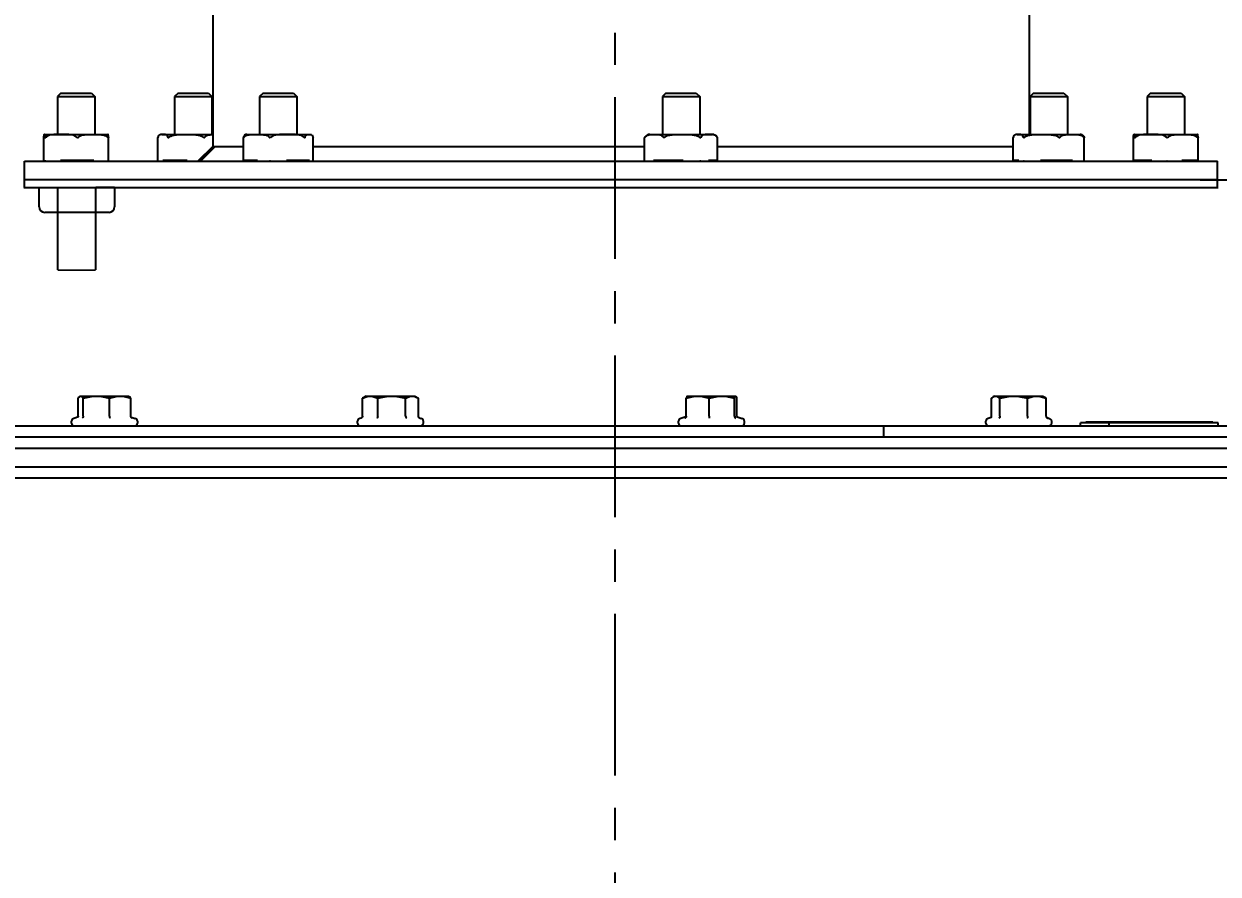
# Model space of a CAD drawing. Header units: millimetres. Extents: x 971 to 5173, y 8 to 3808.
# Drawn here: x 1335.5 to 1655.8, y 2437.1 to 2665.1 of the extents above; entities that cross this region are included whole.
import ezdxf

# ---------------------------------------------------------------- set-up
doc = ezdxf.new("R2010")
doc.units = ezdxf.units.MM
doc.header["$LTSCALE"] = 115.5
doc.header["$PDMODE"] = 3
doc.header["$PDSIZE"] = 8
doc.linetypes.add('CENTER', pattern=[0.6, 0.375, -0.075, 0.075, -0.075])
doc.layers.get('0').update_dxf_attribs({"linetype": 'CONTINUOUS'})
doc.layers.get('Defpoints').update_dxf_attribs({"linetype": 'CONTINUOUS'})
doc.styles.get("Standard").update_dxf_attribs({"font": 'calibri.ttf'})
doc.dimstyles.get("Standard").update_dxf_attribs({"dimtxt": 17.5, "dimasz": 17.5, "dimexe": 1.5, "dimexo": 1, "dimtad": 1, "dimdsep": 46, "dimtxsty": 'Standard', "dimblk": '_FILLED', "dimblk1": '_FILLED', "dimblk2": '_FILLED', "dimcen": 0.09, "dimazin": 2, "dimtol": 1, "dimtp": 0.01, "dimtm": 0.01, "dimtfac": 1, "dimtofl": 0, "dimtmove": 0, "dimatfit": 3, "dimldrblk": '_FILLED', "dimfxl": 1, "dimtolj": 1, "dimarcsym": 0})

# ---------------------------------------------------------------- blocks, each defined once
blk = doc.blocks.new('_FILLED')
at = {"color": 0, "linetype": 'ByBlock'}
blk.add_solid([(0, 0), (-1, 0.214), (-1, -0.214)], dxfattribs=at)
blk = doc.blocks.new('*D124')
at = {"color": 0, "lineweight": -2}
for p, q in [((1692.61, 2723.29), (1699.49, 2723.29)), ((1697.99, 2705.79), (1697.99, 2684.27)), ((1697.99, 2640.77), (1697.99, 2665.09)), ((1651, 2623.27), (1699.49, 2623.27))]:
    blk.add_line(p, q, dxfattribs=at)
at = {"layer": 'Defpoints', "color": 0}
for p in [(1691.61, 2723.29), (1650, 2623.27), (1697.99, 2623.27)]:
    blk.add_point(p, dxfattribs=at)
at = {"color": 0, "linetype": 'ByBlock', "lineweight": -2, "xscale": 17.5, "yscale": 17.5, "zscale": 17.5}
for p, rotation in [((1697.99, 2723.29), 90), ((1697.99, 2623.27), 270)]:
    blk.add_blockref('_FILLED', p, dxfattribs=dict(at, rotation=rotation))
at = {"color": 0, "insert": (1697.99, 2674.68), "char_height": 17.5, "attachment_point": 5}
blk.add_mtext('\\A1;\\A1;100', dxfattribs=at)
blk = doc.blocks.new('*D125')
at = {"color": 0, "lineweight": -2}
for p, q in [((1654.27, 2623.27), (1743.11, 2623.27)), ((1741.61, 2605.77), (1741.61, 2595.89)), ((1741.61, 2568.77), (1741.61, 2577.02)), ((1728.71, 2551.27), (1743.11, 2551.27))]:
    blk.add_line(p, q, dxfattribs=at)
at = {"layer": 'Defpoints', "color": 0}
for p in [(1653.27, 2623.27), (1727.71, 2551.27), (1741.61, 2551.27)]:
    blk.add_point(p, dxfattribs=at)
at = {"color": 0, "linetype": 'ByBlock', "lineweight": -2, "xscale": 17.5, "yscale": 17.5, "zscale": 17.5}
for p, rotation in [((1741.61, 2623.27), 90), ((1741.61, 2551.27), 270)]:
    blk.add_blockref('_FILLED', p, dxfattribs=dict(at, rotation=rotation))
at = {"color": 0, "insert": (1741.61, 2586.46), "char_height": 17.5, "attachment_point": 5}
blk.add_mtext('\\A1;\\A1;71', dxfattribs=at)

msp = doc.modelspace()

# ---------------------------------------------------------------- linework, layer by layer
at = {"color": 0, "linetype": 'CENTER'}
msp.add_line((1494.11921, 2117.02165), (1494.11921, 2860.61024), dxfattribs=at)
at = {"color": 0, "linetype": 'Continuous'}
for p, q in [((1605.17912, 2714.26878), (1605.17912, 2635.46878)), ((1386.17912, 2704.15969), (1386.17912, 2632.26878)), ((1345.4841, 2646.56878), (1344.5641, 2645.64878)), ((1344.5641, 2645.64878), (1354.5641, 2645.64878)), ((1344.5641, 2645.64878), (1344.5641, 2635.46878)), ((1345.4841, 2646.56878), (1353.6441, 2646.56878)), ((1353.6441, 2646.56878), (1354.5641, 2645.64878)), ((1354.5641, 2645.64878), (1354.5641, 2635.46878)), ((1376.89157, 2646.56878), (1375.97157, 2645.64878)), ((1375.97157, 2645.64878), (1385.97157, 2645.64878)), ((1375.97157, 2645.64878), (1375.97157, 2635.46878)), ((1376.89157, 2646.56878), (1385.05157, 2646.56878)), ((1385.05157, 2646.56878), (1385.97157, 2645.64878)), ((1385.97157, 2645.64878), (1385.97157, 2635.46878)), ((1399.66882, 2646.56878), (1398.74882, 2645.64878)), ((1398.74882, 2645.64878), (1408.74882, 2645.64878)), ((1398.74882, 2645.64878), (1398.74882, 2635.46878)), ((1399.66882, 2646.56878), (1407.82882, 2646.56878)), ((1407.82882, 2646.56878), (1408.74882, 2645.64878)), ((1408.74882, 2645.64878), (1408.74882, 2635.46878)), ((1507.70507, 2646.56878), (1506.78507, 2645.64878)), ((1506.78507, 2645.64878), (1516.78507, 2645.64878)), ((1506.78507, 2645.64878), (1506.78507, 2635.46878)), ((1507.70507, 2646.56878), (1515.86507, 2646.56878)), ((1515.86507, 2646.56878), (1516.78507, 2645.64878)), ((1516.78507, 2645.64878), (1516.78507, 2635.46878)), ((1606.30666, 2646.56878), (1605.38666, 2645.64878)), ((1605.38666, 2645.64878), (1615.38666, 2645.64878)), ((1605.38666, 2645.64878), (1605.38666, 2635.46878)), ((1606.30666, 2646.56878), (1614.46666, 2646.56878)), ((1614.46666, 2646.56878), (1615.38666, 2645.64878)), ((1615.38666, 2645.64878), (1615.38666, 2635.46878)), ((1637.71413, 2646.56878), (1636.79413, 2645.64878)), ((1636.79413, 2645.64878), (1646.79413, 2645.64878)), ((1636.79413, 2645.64878), (1636.79413, 2635.46878)), ((1637.71413, 2646.56878), (1645.87413, 2646.56878)), ((1645.87413, 2646.56878), (1646.79413, 2645.64878)), ((1646.79413, 2645.64878), (1646.79413, 2635.46878)), ((1340.9081, 2634.66874), (1340.90792, 2634.65922)), ((1340.90792, 2628.46878), (1340.90792, 2634.65935)), ((1341.14914, 2635.46878), (1341.05918, 2635.46604)), ((1341.14914, 2635.46878), (1357.97905, 2635.46878)), ((1357.97905, 2635.46878), (1358.06901, 2635.46604)), ((1358.2201, 2634.66874), (1358.22028, 2634.65922)), ((1358.22028, 2628.2782), (1358.22028, 2634.65935)), ((1371.44765, 2628.33357), (1371.44765, 2634.60399)), ((1372.55661, 2635.46878), (1386.17912, 2635.46878)), ((1372.59146, 2635.46327), (1372.557, 2635.4621)), ((1372.5878, 2635.46316), (1372.557, 2635.46152)), ((1372.59146, 2635.46322), (1372.5878, 2635.46316)), ((1394.39149, 2628.46878), (1394.39149, 2634.58727)), ((1395.33387, 2635.46878), (1395.0234, 2635.43585)), ((1395.33387, 2635.46878), (1411.79832, 2635.46878)), ((1412.15456, 2635.46518), (1412.16362, 2635.46499)), ((1412.15456, 2635.46518), (1412.16362, 2635.46482)), ((1412.16378, 2635.46878), (1412.47425, 2635.43585)), ((1413.10616, 2628.32248), (1413.10616, 2634.61507)), ((1502.02199, 2628.3499), (1502.02199, 2634.58765)), ((1503.37011, 2635.46878), (1520.20002, 2635.46878)), ((1521.54814, 2628.46878), (1521.54814, 2634.58765)), ((1600.86274, 2628.46878), (1600.86274, 2634.60399)), ((1601.97171, 2635.46878), (1618.80162, 2635.46878)), ((1602.00655, 2635.46327), (1601.97209, 2635.4621)), ((1602.0029, 2635.46316), (1601.97209, 2635.46152)), ((1602.00655, 2635.46322), (1602.0029, 2635.46316)), ((1619.91059, 2628.33357), (1619.91059, 2634.60399)), ((1633.13813, 2634.66874), (1633.13796, 2634.65922)), ((1633.13796, 2628.2782), (1633.13796, 2634.65935)), ((1633.37918, 2635.46878), (1633.28922, 2635.46604)), ((1633.37918, 2635.46878), (1650.20909, 2635.46878)), ((1650.20909, 2635.46878), (1650.29905, 2635.46604)), ((1650.45014, 2634.66874), (1650.45031, 2634.65922)), ((1650.45031, 2628.46878), (1650.45031, 2634.65935)), ((1386.17912, 2632.26878), (1382.17912, 2628.26878)), ((1386.82748, 2632.26878), (1382.85116, 2628.26878)), ((1382.86242, 2628.26878), (1386.83834, 2632.26878)), ((1386.17912, 2632.26878), (1386.82748, 2632.26878)), ((1386.83834, 2632.26878), (1394.39149, 2632.26878)), ((1413.10616, 2632.26878), (1502.02199, 2632.26878)), ((1521.54814, 2632.26878), (1600.86274, 2632.26878)), ((1335.67912, 2628.26878), (1655.67912, 2628.26878)), ((1335.67912, 2621.26878), (1335.67912, 2628.26878)), ((1341.07844, 2628.46878), (1340.9081, 2628.46878)), ((1341.07844, 2628.46878), (1341.07844, 2628.26878)), ((1354.29737, 2628.46878), (1345.3218, 2628.46878)), ((1345.3218, 2628.26878), (1345.3218, 2628.46878)), ((1354.29737, 2628.46878), (1354.29737, 2628.26878)), ((1379.32234, 2628.46878), (1372.75981, 2628.46878)), ((1372.75981, 2628.26878), (1372.75981, 2628.46878)), ((1374.57086, 2628.46878), (1374.57086, 2628.26878)), ((1374.72157, 2628.46878), (1374.72157, 2628.26878)), ((1379.32234, 2628.46878), (1379.32234, 2628.26878)), ((1398.14901, 2628.46878), (1394.39149, 2628.46878)), ((1395.53111, 2628.26878), (1395.53111, 2628.46878)), ((1397.49882, 2628.46878), (1397.49882, 2628.26878)), ((1398.14901, 2628.46878), (1398.14901, 2628.26878)), ((1412.09191, 2628.46878), (1405.96107, 2628.46878)), ((1405.96107, 2628.26878), (1405.96107, 2628.46878)), ((1409.99882, 2628.46878), (1409.99882, 2628.26878)), ((1412.09191, 2628.46878), (1412.09191, 2628.26878)), ((1512.35138, 2628.46878), (1504.42569, 2628.46878)), ((1504.42569, 2628.26878), (1504.42569, 2628.46878)), ((1505.53507, 2628.46878), (1505.53507, 2628.26878)), ((1512.35138, 2628.46878), (1512.35138, 2628.26878)), ((1521.54814, 2628.46878), (1519.15595, 2628.46878)), ((1519.15595, 2628.26878), (1519.15595, 2628.46878)), ((1602.33672, 2628.46878), (1600.86274, 2628.46878)), ((1602.33672, 2628.46878), (1602.33672, 2628.26878)), ((1616.78737, 2628.46878), (1608.19664, 2628.46878)), ((1608.19664, 2628.26878), (1608.19664, 2628.46878)), ((1616.63666, 2628.46878), (1616.63666, 2628.26878)), ((1616.78737, 2628.46878), (1616.78737, 2628.26878)), ((1638.04175, 2628.46878), (1633.28961, 2628.46878)), ((1633.28961, 2628.26878), (1633.28961, 2628.46878)), ((1635.54413, 2628.46878), (1635.54413, 2628.26878)), ((1638.04175, 2628.46878), (1638.04175, 2628.26878)), ((1650.45031, 2628.46878), (1646.05636, 2628.46878)), ((1646.05636, 2628.26878), (1646.05636, 2628.46878)), ((1648.04413, 2628.46878), (1648.04413, 2628.26878)), ((1650.27979, 2628.46878), (1650.27979, 2628.26878)), ((1655.67912, 2621.26878), (1655.67912, 2628.26878)), ((1655.67912, 2623.26878), (1335.67912, 2623.26878)), ((1335.53591, 2621.26878), (1655.82233, 2621.26878)), ((1339.61442, 2616.07182), (1339.61442, 2621.2376)), ((1339.61442, 2621.2376), (1344.61442, 2621.2376)), ((1359.87054, 2621.2376), (1354.81267, 2621.2376)), ((1359.87054, 2621.2376), (1359.87054, 2616.07182)), ((1358.37054, 2614.57182), (1341.11442, 2614.57182)), ((1350.08651, 2559.87584), (1350.08651, 2564.68822)), ((1350.65793, 2565.26878), (1350.549, 2565.20588)), ((1350.65793, 2565.26878), (1363.65793, 2565.26878)), ((1351.44364, 2559.87584), (1351.44364, 2564.68822)), ((1358.51506, 2559.87584), (1358.51506, 2564.68822)), ((1363.65793, 2565.26878), (1363.76687, 2565.20588)), ((1364.22936, 2559.87584), (1364.22936, 2564.68822)), ((1426.54523, 2564.80681), (1426.34993, 2564.68822)), ((1426.34993, 2559.87584), (1426.34993, 2564.68822)), ((1427.34575, 2565.26878), (1426.54526, 2564.80661)), ((1427.34575, 2565.26878), (1440.34575, 2565.26878)), ((1430.42866, 2559.87584), (1430.42866, 2564.68822)), ((1437.92448, 2559.87584), (1437.92448, 2564.68822)), ((1440.34575, 2565.26878), (1441.14625, 2564.80661)), ((1441.14627, 2564.80681), (1441.34158, 2564.68822)), ((1441.34158, 2559.87584), (1441.34158, 2564.68822)), ((1513.16808, 2559.87584), (1513.16808, 2564.68822)), ((1513.44714, 2565.26878), (1513.4263, 2565.25674)), ((1513.44714, 2565.26878), (1526.42636, 2565.26878)), ((1519.34747, 2559.87584), (1519.34747, 2564.68822)), ((1526.12652, 2559.87584), (1526.12652, 2564.68822)), ((1526.42636, 2565.26878), (1526.46799, 2565.2566)), ((1526.7262, 2559.87584), (1526.7262, 2564.68822)), ((1595.01466, 2559.87584), (1595.01466, 2564.68822)), ((1595.85394, 2565.26878), (1595.52264, 2565.07749)), ((1595.85394, 2565.26878), (1608.85394, 2565.26878)), ((1597.3237, 2559.87584), (1597.3237, 2564.68822)), ((1604.66298, 2559.87584), (1604.66298, 2564.68822)), ((1608.85394, 2565.26878), (1609.18525, 2565.07749)), ((1609.69322, 2559.87584), (1609.69322, 2564.68822)), ((1350.21111, 2559.70615), (1348.91156, 2559.23315)), ((1350.2143, 2559.70631), (1350.21157, 2559.70531)), ((1364.28985, 2559.63878), (1365.40431, 2559.23315)), ((1425.98503, 2559.37351), (1425.59938, 2559.23315)), ((1425.96347, 2559.36226), (1425.94412, 2559.35489)), ((1441.53658, 2559.43535), (1442.09213, 2559.23315)), ((1513.09553, 2559.7408), (1511.70077, 2559.23315)), ((1513.09563, 2559.7405), (1513.09684, 2559.74096)), ((1513.09684, 2559.74096), (1513.15573, 2559.7732)), ((1526.79866, 2559.7405), (1526.79744, 2559.74096)), ((1526.79876, 2559.7408), (1528.19351, 2559.23315)), ((1595.16768, 2559.619), (1594.10757, 2559.23315)), ((1595.16884, 2559.61826), (1595.16807, 2559.61799)), ((1609.86431, 2559.50103), (1610.60032, 2559.23315)), ((1609.98681, 2559.40403), (1610.09056, 2559.35489)), ((1261.67911, 2557.26878), (1729.67912, 2557.26878)), ((1566.20036, 2554.26878), (1566.20036, 2557.26878)), ((1655.79672, 2558.06878), (1618.90595, 2558.06878)), ((1618.90595, 2557.26878), (1618.90595, 2558.06878)), ((1654.38845, 2558.26878), (1620.31422, 2558.26878)), ((1620.31422, 2558.26878), (1620.31422, 2558.06878)), ((1626.5783, 2557.26878), (1626.5783, 2558.06878)), ((1626.70784, 2558.26878), (1626.70784, 2558.06878)), ((1654.38845, 2558.26878), (1654.38845, 2558.06878)), ((1655.79672, 2557.26878), (1655.79672, 2558.06878)), ((1729.67912, 2554.26878), (1261.67911, 2554.26878)), ((1729.67912, 2551.26878), (1261.67912, 2551.26878)), ((1261.67141, 2546.26878), (1729.68683, 2546.26878)), ((1729.68683, 2543.26878), (1261.68122, 2543.26878))]:
    msp.add_line(p, q, dxfattribs=at)
at = {"color": 0, "linetype": 'Continuous', "const_width": 0.5}
for points in [[(1344.61442, 2621.2376), (1344.61442, 2599.06555)], [(1354.81267, 2621.2376), (1354.81267, 2599.06555)], [(1344.61442, 2599.06555), (1354.81267, 2599.06555)]]:
    msp.add_lwpolyline(points, dxfattribs=at)
at = {"color": 0, "linetype": 'Continuous'}
msp.add_lwpolyline([(1526.70609, 2559.78628), (1526.69595, 2559.80075), (1526.71019, 2559.78873), (1526.79744, 2559.74096)], dxfattribs=at)
for centre, radius, start, end in [((1372.55661, 2633.98878), 1.48, 90, 108.5548748), ((1411.91223, 2633.28927), 2.17525, 92.9924629, 94.0329143), ((1503.25456, 2634.07088), 1.33829, 145.3567798, 153.4659411), ((1503.37011, 2633.98878), 1.48, 90, 145.2854242), ((1520.20002, 2633.98878), 1.48, 34.7145758, 90), ((1520.31637, 2634.01336), 1.37996, 60.4246964, 61.751661), ((1520.31557, 2634.07088), 1.33829, 26.5340589, 34.6432202), ((1601.97171, 2633.98878), 1.48, 90, 108.5548747), ((1618.80162, 2633.98878), 1.48, 71.4451253, 90), ((1341.11442, 2616.07182), 1.5, 180, 270), ((1358.37054, 2616.07182), 1.5, 270, 0), ((1349.25793, 2558.2815), 1.01272, 110, 270), ((1364.8369, 2559.93857), 0.62544, 225.5513349, 248.9434753), ((1365.05793, 2558.2815), 1.01272, 270, 70), ((1425.94575, 2558.2815), 1.01272, 110, 270), ((1425.70795, 2560.00298), 0.68978, 291.7415136, 293.7571572), ((1441.9626, 2559.96979), 0.65044, 231.5253656, 231.9697892), ((1441.74575, 2558.2815), 1.01272, 270, 70), ((1512.04714, 2558.2815), 1.01272, 110, 270), ((1527.23416, 2559.87635), 0.50796, 180.0323606, 189.8661324), ((1527.25013, 2559.87866), 0.52409, 189.8161074, 191.6489323), ((1527.84714, 2558.2815), 1.01272, 270, 70), ((1594.45394, 2558.2815), 1.01272, 110, 270), ((1610.25394, 2558.2815), 1.01272, 270, 70)]:
    msp.add_arc(centre, radius, start, end, dxfattribs=at)
for points, knots in [([(1340.9081, 2634.66874), (1340.91232, 2634.78564), (1340.92127, 2634.97271), (1340.938, 2635.15935), (1340.94737, 2635.229)], [0, 0, 0, 0, 0.624699226, 1, 1, 1, 1]), ([(1340.94737, 2635.229), (1340.95389, 2635.27746), (1340.96325, 2635.33992), (1340.98646, 2635.40865), (1341.00282, 2635.44031), (1341.0275, 2635.46231), (1341.04965, 2635.46547), (1341.05918, 2635.46605)], [0, 0, 0, 0, 0.52025735, 0.667914476, 0.76938299, 0.898335878, 1, 1, 1, 1]), ([(1341.05918, 2635.46605), (1341.06476, 2635.46638), (1341.08797, 2635.46686), (1341.11343, 2635.46002), (1341.1262, 2635.44751)], [0, 0, 0, 0, 0.238092244, 1, 1, 1, 1]), ([(1341.1262, 2635.44751), (1341.1425, 2635.43155), (1341.17235, 2635.35719), (1341.18347, 2635.28232), (1341.19064, 2635.22899)], [0, 0, 0, 0, 0.297820858, 1, 1, 1, 1]), ([(1341.19064, 2635.22899), (1341.20001, 2635.15935), (1341.21675, 2634.97271), (1341.2257, 2634.78565), (1341.22992, 2634.66874)], [0, 0, 0, 0, 0.375249303, 1, 1, 1, 1]), ([(1341.38867, 2634.66874), (1341.37031, 2634.64917), (1341.34332, 2634.6215), (1341.30449, 2634.59457), (1341.27719, 2634.58431), (1341.25233, 2634.5928), (1341.23897, 2634.6141), (1341.23206, 2634.63989), (1341.23028, 2634.65881), (1341.22992, 2634.66874)], [0, 0, 0, 0, 0.329725985, 0.470357474, 0.582533438, 0.672363871, 0.767729237, 0.877965494, 1, 1, 1, 1]), ([(1342.40842, 2635.22897), (1342.31569, 2635.20242), (1341.94649, 2635.08142), (1341.58947, 2634.88278), (1341.38867, 2634.66874)], [0, 0, 0, 0, 0.24734941, 1, 1, 1, 1]), ([(1348.7251, 2635.22897), (1348.47007, 2635.302), (1347.94583, 2635.39532), (1347.15322, 2635.44981), (1346.35989, 2635.46507), (1345.56676, 2635.46709), (1344.77362, 2635.46508), (1343.98029, 2635.44981), (1343.18768, 2635.39532), (1342.66345, 2635.302), (1342.40842, 2635.22897)], [0, 0, 0, 0, 0.125299542, 0.250242484, 0.375124175, 0.499999985, 0.624875795, 0.749757483, 0.874700442, 1, 1, 1, 1]), ([(1349.74485, 2634.66874), (1349.67631, 2634.7418), (1349.37685, 2634.99719), (1349.00457, 2635.14895), (1348.7251, 2635.22897)], [0, 0, 0, 0, 0.256280173, 1, 1, 1, 1]), ([(1350.04467, 2634.66874), (1350.02571, 2634.64771), (1349.9832, 2634.60793), (1349.89578, 2634.57671), (1349.80811, 2634.60825), (1349.76454, 2634.64775), (1349.74485, 2634.66874)], [0, 0, 0, 0, 0.243828441, 0.496967461, 0.752171265, 1, 1, 1, 1]), ([(1350.04467, 2634.66874), (1350.11031, 2634.74151), (1350.39602, 2634.99526), (1350.75543, 2635.14866), (1351.02521, 2635.229)], [0, 0, 0, 0, 0.258245313, 1, 1, 1, 1]), ([(1351.02521, 2635.229), (1351.27002, 2635.30191), (1351.77403, 2635.39524), (1352.53639, 2635.44998), (1353.29922, 2635.46503), (1354.06179, 2635.46698), (1354.82436, 2635.46503), (1355.5872, 2635.44998), (1356.34957, 2635.39527), (1356.85357, 2635.3019), (1357.09838, 2635.22899)], [0, 0, 0, 0, 0.125429089, 0.250347728, 0.375177916, 0.499999638, 0.624821337, 0.749651635, 0.874570451, 1, 1, 1, 1]), ([(1357.09838, 2635.22899), (1357.18763, 2635.20241), (1357.54474, 2635.08073), (1357.88781, 2634.88072), (1358.07902, 2634.66874)], [0, 0, 0, 0, 0.245966965, 1, 1, 1, 1]), ([(1358.18082, 2635.229), (1358.17431, 2635.27746), (1358.16495, 2635.33992), (1358.14174, 2635.40865), (1358.12538, 2635.44031), (1358.10069, 2635.46231), (1358.07855, 2635.46547), (1358.06901, 2635.46605)], [0, 0, 0, 0, 0.52025735, 0.667914476, 0.76938299, 0.898335878, 1, 1, 1, 1]), ([(1358.18503, 2634.58727), (1358.17672, 2634.58727), (1358.15803, 2634.59476), (1358.12201, 2634.62204), (1358.09653, 2634.64933), (1358.07902, 2634.66874)], [0, 0, 0, 0, 0.183361143, 0.423340192, 1, 1, 1, 1]), ([(1358.2201, 2634.66874), (1358.21588, 2634.78564), (1358.20693, 2634.97271), (1358.19019, 2635.15935), (1358.18082, 2635.229)], [0, 0, 0, 0, 0.624699226, 1, 1, 1, 1]), ([(1358.22028, 2634.65935), (1358.22028, 2634.65046), (1358.21936, 2634.63365), (1358.21438, 2634.61083), (1358.20395, 2634.59227), (1358.19102, 2634.58727), (1358.18503, 2634.58727)], [0, 0, 0, 0, 0.303328508, 0.571896518, 0.795679314, 1, 1, 1, 1]), ([(1371.46067, 2634.66874), (1371.45878, 2634.66264), (1371.45278, 2634.64147), (1371.44761, 2634.61962), (1371.44762, 2634.60394)], [0, 0, 0, 0, 0.28941355, 1, 1, 1, 1]), ([(1371.7975, 2635.22897), (1371.76511, 2635.20089), (1371.61022, 2635.04436), (1371.51294, 2634.8374), (1371.46067, 2634.66874)], [0, 0, 0, 0, 0.195348628, 1, 1, 1, 1]), ([(1372.08566, 2635.39183), (1372.06109, 2635.3836), (1371.95756, 2635.34434), (1371.86157, 2635.28451), (1371.7975, 2635.22897)], [0, 0, 0, 0, 0.23407013, 1, 1, 1, 1]), ([(1372.557, 2635.4621), (1372.51765, 2635.46062), (1372.35902, 2635.45242), (1372.19916, 2635.42986), (1372.08566, 2635.39183)], [0, 0, 0, 0, 0.247546601, 1, 1, 1, 1]), ([(1373.88393, 2635.22897), (1373.83549, 2635.27097), (1373.73356, 2635.34043), (1373.51687, 2635.42563), (1373.24122, 2635.46212), (1372.91589, 2635.46717), (1372.69951, 2635.46654), (1372.59146, 2635.46327)], [0, 0, 0, 0, 0.143230165, 0.272456132, 0.516933764, 0.758517483, 1, 1, 1, 1]), ([(1374.22076, 2634.66874), (1374.19995, 2634.73589), (1374.12355, 2634.94137), (1373.99669, 2635.13122), (1373.88393, 2635.22897)], [0, 0, 0, 0, 0.32024015, 1, 1, 1, 1]), ([(1374.43998, 2634.66874), (1374.41915, 2634.64862), (1374.38729, 2634.6202), (1374.33987, 2634.59357), (1374.30453, 2634.58457), (1374.27181, 2634.59218), (1374.23977, 2634.6196), (1374.22691, 2634.64888), (1374.22076, 2634.66874)], [0, 0, 0, 0, 0.30387198, 0.443950387, 0.568438328, 0.677111748, 0.781867917, 1, 1, 1, 1]), ([(1374.43998, 2634.66874), (1374.59206, 2634.8156), (1374.9596, 2635.04219), (1375.3615, 2635.17603), (1375.5657, 2635.229)], [0, 0, 0, 0, 0.50053549, 1, 1, 1, 1]), ([(1375.5657, 2635.229), (1375.8482, 2635.30228), (1376.42689, 2635.39531), (1377.30091, 2635.44999), (1378.17643, 2635.46503), (1379.05188, 2635.46698), (1379.92734, 2635.46503), (1380.80285, 2635.45), (1381.67688, 2635.39534), (1382.25557, 2635.30227), (1382.53807, 2635.22899)], [0, 0, 0, 0, 0.125008045, 0.250003629, 0.375001154, 0.49999971, 0.624998242, 0.749995883, 0.874991666, 1, 1, 1, 1]), ([(1382.53807, 2635.22899), (1382.74229, 2635.17602), (1383.14424, 2635.04224), (1383.51181, 2634.81561), (1383.6639, 2634.66874)], [0, 0, 0, 0, 0.499462203, 1, 1, 1, 1]), ([(1383.95088, 2634.66874), (1383.93568, 2634.64779), (1383.8998, 2634.6075), (1383.84633, 2634.58727), (1383.81911, 2634.58727)], [0, 0, 0, 0, 0.48729228, 1, 1, 1, 1]), ([(1383.95088, 2634.66874), (1384.05071, 2634.80631), (1384.29729, 2635.03212), (1384.59342, 2635.17484), (1384.73975, 2635.229)], [0, 0, 0, 0, 0.521404811, 1, 1, 1, 1]), ([(1384.73975, 2635.229), (1384.96947, 2635.31404), (1385.45104, 2635.4147), (1385.93718, 2635.44491), (1386.17909, 2635.45363)], [0, 0, 0, 0, 0.502970793, 1, 1, 1, 1]), ([(1394.40452, 2634.58727), (1394.40243, 2634.58727), (1394.39128, 2634.59171), (1394.39147, 2634.60615), (1394.39148, 2634.61505)], [0, 0, 0, 0, 0.189980755, 1, 1, 1, 1]), ([(1394.39148, 2634.61505), (1394.39149, 2634.61905), (1394.39248, 2634.63716), (1394.39595, 2634.65503), (1394.39924, 2634.66874)], [0, 0, 0, 0, 0.221273039, 1, 1, 1, 1]), ([(1394.66024, 2635.22899), (1394.60442, 2635.16653), (1394.49249, 2634.98831), (1394.42813, 2634.78908), (1394.39924, 2634.66874)], [0, 0, 0, 0, 0.403668285, 1, 1, 1, 1]), ([(1394.48669, 2634.66874), (1394.47198, 2634.6498), (1394.45131, 2634.62322), (1394.42416, 2634.59626), (1394.41042, 2634.58727), (1394.40452, 2634.58727)], [0, 0, 0, 0, 0.61385228, 0.848936932, 1, 1, 1, 1]), ([(1394.48669, 2634.66874), (1394.59491, 2634.80805), (1394.86169, 2635.03445), (1395.1753, 2635.17512), (1395.33111, 2635.229)], [0, 0, 0, 0, 0.516901462, 1, 1, 1, 1]), ([(1395.0234, 2635.43585), (1394.96024, 2635.4223), (1394.82427, 2635.37713), (1394.71129, 2635.28611), (1394.66024, 2635.22899)], [0, 0, 0, 0, 0.457464505, 1, 1, 1, 1]), ([(1395.33111, 2635.229), (1395.54042, 2635.30138), (1395.97433, 2635.39514), (1396.6322, 2635.44996), (1397.28941, 2635.46503), (1397.94613, 2635.46698), (1398.60286, 2635.46503), (1399.26007, 2635.44996), (1399.91794, 2635.39516), (1400.35185, 2635.30138), (1400.56116, 2635.22899)], [0, 0, 0, 0, 0.126031212, 0.250840279, 0.375430971, 0.499999536, 0.624568078, 0.749158872, 0.873968084, 1, 1, 1, 1]), ([(1400.56116, 2635.22899), (1400.71698, 2635.17511), (1401.03064, 2635.03449), (1401.29744, 2634.80806), (1401.40566, 2634.66874)], [0, 0, 0, 0, 0.483092672, 1, 1, 1, 1]), ([(1401.69791, 2634.66874), (1401.65624, 2634.62776), (1401.57402, 2634.56662), (1401.4598, 2634.60738), (1401.42196, 2634.64776), (1401.40566, 2634.66874)], [0, 0, 0, 0, 0.517387574, 0.764816536, 1, 1, 1, 1]), ([(1402.80323, 2635.22897), (1402.60255, 2635.17596), (1402.20703, 2635.04189), (1401.84675, 2634.81511), (1401.69791, 2634.66874)], [0, 0, 0, 0, 0.498574013, 1, 1, 1, 1]), ([(1409.64993, 2635.22897), (1409.37269, 2635.30221), (1408.80444, 2635.39536), (1407.94601, 2635.44982), (1407.08625, 2635.46507), (1406.22658, 2635.46709), (1405.36691, 2635.46507), (1404.50715, 2635.44982), (1403.64873, 2635.39535), (1403.08047, 2635.30221), (1402.80323, 2635.22897)], [0, 0, 0, 0, 0.125059188, 0.250046213, 0.375023302, 0.499999987, 0.624976672, 0.749953758, 0.874940796, 1, 1, 1, 1]), ([(1410.75525, 2634.66874), (1410.60641, 2634.81511), (1410.24613, 2635.04189), (1409.85061, 2635.17596), (1409.64993, 2635.22897)], [0, 0, 0, 0, 0.501426047, 1, 1, 1, 1]), ([(1410.96004, 2634.66874), (1410.95534, 2634.64914), (1410.94507, 2634.62021), (1410.91606, 2634.59221), (1410.88525, 2634.58453), (1410.85182, 2634.5938), (1410.80633, 2634.62053), (1410.77555, 2634.64877), (1410.75525, 2634.66874)], [0, 0, 0, 0, 0.219669817, 0.321820833, 0.426877365, 0.548833492, 0.689633118, 1, 1, 1, 1]), ([(1410.96004, 2634.66874), (1410.98893, 2634.78907), (1411.0533, 2634.98828), (1411.16519, 2635.16653), (1411.22102, 2635.229)], [0, 0, 0, 0, 0.596296695, 1, 1, 1, 1]), ([(1411.22102, 2635.229), (1411.26001, 2635.27263), (1411.34275, 2635.34522), (1411.52492, 2635.43266), (1411.66773, 2635.45265), (1411.75924, 2635.45913)], [0, 0, 0, 0, 0.292289046, 0.541671198, 1, 1, 1, 1]), ([(1412.16362, 2635.46499), (1412.24145, 2635.46327), (1412.3458, 2635.45871), (1412.44857, 2635.44136), (1412.47425, 2635.43585)], [0, 0, 0, 0, 0.747759085, 1, 1, 1, 1]), ([(1412.47425, 2635.43585), (1412.53741, 2635.4223), (1412.67338, 2635.37713), (1412.78635, 2635.28611), (1412.8374, 2635.22899)], [0, 0, 0, 0, 0.457464505, 1, 1, 1, 1]), ([(1412.8374, 2635.22899), (1412.89323, 2635.16653), (1413.00516, 2634.98831), (1413.06951, 2634.78908), (1413.0984, 2634.66874)], [0, 0, 0, 0, 0.403668285, 1, 1, 1, 1]), ([(1413.10617, 2634.61505), (1413.10616, 2634.61905), (1413.10517, 2634.63716), (1413.1017, 2634.65503), (1413.0984, 2634.66874)], [0, 0, 0, 0, 0.221273039, 1, 1, 1, 1]), ([(1502.02199, 2634.58765), (1502.022, 2634.59092), (1502.02668, 2634.60033), (1502.03307, 2634.61806), (1502.04424, 2634.64195), (1502.05259, 2634.65945), (1502.05724, 2634.66874)], [0, 0, 0, 0, 0.11092602, 0.341548194, 0.647978265, 1, 1, 1, 1]), ([(1502.06744, 2634.66874), (1502.06161, 2634.65839), (1502.05164, 2634.64032), (1502.0357, 2634.61043), (1502.03122, 2634.6021), (1502.02199, 2634.58562), (1502.02199, 2634.58765)], [0, 0, 0, 0, 0.382945582, 0.709627145, 0.934733128, 1, 1, 1, 1]), ([(1502.06744, 2634.66874), (1502.14148, 2634.80037), (1502.32335, 2635.02198), (1502.56272, 2635.17351), (1502.6789, 2635.229)], [0, 0, 0, 0, 0.539787473, 1, 1, 1, 1]), ([(1502.6789, 2635.229), (1502.73747, 2635.25697), (1502.97177, 2635.35204), (1503.22223, 2635.40057), (1503.40828, 2635.42301)], [0, 0, 0, 0, 0.257255296, 1, 1, 1, 1]), ([(1503.40828, 2635.42301), (1503.66224, 2635.45364), (1504.17459, 2635.46761), (1504.94178, 2635.46718), (1505.71268, 2635.45002), (1506.2304, 2635.34158), (1506.46615, 2635.22899)], [0, 0, 0, 0, 0.24873913, 0.497249276, 0.745955214, 1, 1, 1, 1]), ([(1506.46615, 2635.22899), (1506.58234, 2635.1735), (1506.82176, 2635.02202), (1507.00364, 2634.80038), (1507.07768, 2634.66874)], [0, 0, 0, 0, 0.460200408, 1, 1, 1, 1]), ([(1507.19116, 2634.58727), (1507.16659, 2634.58727), (1507.11781, 2634.60779), (1507.0893, 2634.64808), (1507.07768, 2634.66874)], [0, 0, 0, 0, 0.509089198, 1, 1, 1, 1]), ([(1507.34244, 2634.66874), (1507.33148, 2634.65842), (1507.28871, 2634.6208), (1507.23388, 2634.58727), (1507.19116, 2634.58727)], [0, 0, 0, 0, 0.260553801, 1, 1, 1, 1]), ([(1507.34244, 2634.66874), (1507.49917, 2634.81626), (1507.877, 2635.04272), (1508.2881, 2635.17609), (1508.49735, 2635.229)], [0, 0, 0, 0, 0.499303593, 1, 1, 1, 1]), ([(1508.49735, 2635.229), (1508.78741, 2635.30234), (1509.38111, 2635.39533), (1510.2776, 2635.45), (1511.17577, 2635.46503), (1512.07392, 2635.46698), (1512.97207, 2635.46503), (1513.87024, 2635.45), (1514.76673, 2635.39535), (1515.36043, 2635.30233), (1515.65049, 2635.22899)], [0, 0, 0, 0, 0.124941676, 0.249949412, 0.374973306, 0.499999721, 0.625026114, 0.750050123, 0.875058062, 1, 1, 1, 1]), ([(1515.65049, 2635.22899), (1515.85976, 2635.17608), (1516.2709, 2635.04276), (1516.64877, 2634.81627), (1516.80551, 2634.66874)], [0, 0, 0, 0, 0.500694339, 1, 1, 1, 1]), ([(1517.06007, 2634.66874), (1517.04983, 2634.64824), (1517.0301, 2634.61849), (1516.99046, 2634.5921), (1516.93843, 2634.58191), (1516.87058, 2634.61141), (1516.82723, 2634.6483), (1516.80551, 2634.66874)], [0, 0, 0, 0, 0.220073116, 0.331715316, 0.44948989, 0.71359538, 1, 1, 1, 1]), ([(1517.60347, 2635.22897), (1517.4988, 2635.17273), (1517.28194, 2635.01684), (1517.12469, 2634.79799), (1517.06007, 2634.66874)], [0, 0, 0, 0, 0.451238808, 1, 1, 1, 1]), ([(1520.19766, 2635.43731), (1519.98174, 2635.45865), (1519.54725, 2635.46736), (1519.00533, 2635.46769), (1518.57103, 2635.45517), (1518.13234, 2635.41879), (1517.8007, 2635.33495), (1517.60347, 2635.22897)], [0, 0, 0, 0, 0.247987851, 0.495811726, 0.619780932, 0.744100594, 1, 1, 1, 1]), ([(1520.9695, 2635.22897), (1520.90816, 2635.26193), (1520.66259, 2635.37088), (1520.39472, 2635.41783), (1520.19766, 2635.43731)], [0, 0, 0, 0, 0.260139086, 1, 1, 1, 1]), ([(1521.41659, 2634.83165), (1521.35883, 2634.91504), (1521.23127, 2635.05914), (1521.07468, 2635.1697), (1520.99747, 2635.21352)], [0, 0, 0, 0, 0.533290366, 1, 1, 1, 1]), ([(1521.54814, 2634.58765), (1521.54814, 2634.59092), (1521.54346, 2634.60033), (1521.53707, 2634.61806), (1521.5259, 2634.64195), (1521.51754, 2634.65945), (1521.5129, 2634.66874)], [0, 0, 0, 0, 0.11092602, 0.341548194, 0.647978265, 1, 1, 1, 1]), ([(1600.87577, 2634.66874), (1600.87388, 2634.66264), (1600.86787, 2634.64147), (1600.86271, 2634.61962), (1600.86272, 2634.60394)], [0, 0, 0, 0, 0.289413549, 1, 1, 1, 1]), ([(1601.2126, 2635.22897), (1601.18021, 2635.20089), (1601.02531, 2635.04436), (1600.92803, 2634.8374), (1600.87577, 2634.66874)], [0, 0, 0, 0, 0.195348627, 1, 1, 1, 1]), ([(1601.50075, 2635.39183), (1601.47618, 2635.3836), (1601.37265, 2635.34434), (1601.27667, 2635.28451), (1601.2126, 2635.22897)], [0, 0, 0, 0, 0.23407013, 1, 1, 1, 1]), ([(1601.97209, 2635.4621), (1601.93274, 2635.46062), (1601.77411, 2635.45242), (1601.61425, 2635.42986), (1601.50075, 2635.39183)], [0, 0, 0, 0, 0.247546602, 1, 1, 1, 1]), ([(1603.29903, 2635.22897), (1603.25058, 2635.27097), (1603.14865, 2635.34043), (1602.93196, 2635.42563), (1602.65632, 2635.46212), (1602.33098, 2635.46717), (1602.11461, 2635.46654), (1602.00655, 2635.46327)], [0, 0, 0, 0, 0.143230165, 0.272456132, 0.516933764, 0.758517483, 1, 1, 1, 1]), ([(1603.63586, 2634.66874), (1603.61505, 2634.73589), (1603.53865, 2634.94137), (1603.41179, 2635.13122), (1603.29903, 2635.22897)], [0, 0, 0, 0, 0.320240151, 1, 1, 1, 1]), ([(1603.85508, 2634.66874), (1603.83425, 2634.64862), (1603.80239, 2634.6202), (1603.75496, 2634.59357), (1603.71962, 2634.58457), (1603.68691, 2634.59218), (1603.65486, 2634.6196), (1603.64201, 2634.64888), (1603.63586, 2634.66874)], [0, 0, 0, 0, 0.30387198, 0.443950387, 0.568438328, 0.677111748, 0.781867917, 1, 1, 1, 1]), ([(1603.85508, 2634.66874), (1604.00716, 2634.8156), (1604.3747, 2635.04219), (1604.77659, 2635.17603), (1604.9808, 2635.229)], [0, 0, 0, 0, 0.50053549, 1, 1, 1, 1]), ([(1604.9808, 2635.229), (1605.2633, 2635.30228), (1605.84199, 2635.39531), (1606.71601, 2635.44999), (1607.59152, 2635.46503), (1608.46698, 2635.46698), (1609.34244, 2635.46503), (1610.21795, 2635.45), (1611.09198, 2635.39534), (1611.67066, 2635.30227), (1611.95316, 2635.22899)], [0, 0, 0, 0, 0.125008045, 0.250003629, 0.375001154, 0.49999971, 0.624998242, 0.749995883, 0.874991666, 1, 1, 1, 1]), ([(1611.95316, 2635.22899), (1612.15738, 2635.17602), (1612.55933, 2635.04224), (1612.9269, 2634.81561), (1613.079, 2634.66874)], [0, 0, 0, 0, 0.499462203, 1, 1, 1, 1]), ([(1613.36597, 2634.66874), (1613.35077, 2634.64779), (1613.3149, 2634.6075), (1613.26143, 2634.58727), (1613.2342, 2634.58727)], [0, 0, 0, 0, 0.48729228, 1, 1, 1, 1]), ([(1613.36597, 2634.66874), (1613.46581, 2634.80631), (1613.71238, 2635.03212), (1614.00852, 2635.17484), (1614.15484, 2635.229)], [0, 0, 0, 0, 0.521404811, 1, 1, 1, 1]), ([(1614.15484, 2635.229), (1614.34962, 2635.3011), (1614.75489, 2635.39507), (1615.37018, 2635.44995), (1615.98431, 2635.46504), (1616.59785, 2635.46698), (1617.21139, 2635.46504), (1617.82551, 2635.44995), (1618.44081, 2635.3951), (1618.84607, 2635.30109), (1619.04085, 2635.22899)], [0, 0, 0, 0, 0.12636797, 0.251115995, 0.375572642, 0.499999479, 0.624426293, 0.748883038, 0.87363119, 1, 1, 1, 1]), ([(1619.04085, 2635.22899), (1619.18719, 2635.17483), (1619.48337, 2635.03216), (1619.72996, 2634.80632), (1619.82981, 2634.66874)], [0, 0, 0, 0, 0.478588213, 1, 1, 1, 1]), ([(1619.27257, 2635.39183), (1619.29714, 2635.3836), (1619.40067, 2635.34434), (1619.49666, 2635.28451), (1619.56073, 2635.22897)], [0, 0, 0, 0, 0.23407013, 1, 1, 1, 1]), ([(1619.56073, 2635.22897), (1619.59312, 2635.20089), (1619.74802, 2635.04436), (1619.84529, 2634.8374), (1619.89756, 2634.66874)], [0, 0, 0, 0, 0.195348627, 1, 1, 1, 1]), ([(1619.91061, 2634.60394), (1619.9106, 2634.5981), (1619.90585, 2634.5794), (1619.87781, 2634.60465), (1619.85879, 2634.62959), (1619.83963, 2634.6552), (1619.82981, 2634.66874)], [0, 0, 0, 0, 0.135585103, 0.299610494, 0.611585566, 1, 1, 1, 1]), ([(1619.89756, 2634.66874), (1619.89945, 2634.66264), (1619.90545, 2634.64147), (1619.91062, 2634.61962), (1619.91061, 2634.60394)], [0, 0, 0, 0, 0.289413549, 1, 1, 1, 1]), ([(1633.13813, 2634.66874), (1633.14235, 2634.78564), (1633.1513, 2634.97271), (1633.16804, 2635.15935), (1633.17741, 2635.229)], [0, 0, 0, 0, 0.624699226, 1, 1, 1, 1]), ([(1633.17741, 2635.229), (1633.18393, 2635.27746), (1633.19328, 2635.33992), (1633.21649, 2635.40865), (1633.23285, 2635.44031), (1633.25754, 2635.46231), (1633.27968, 2635.46547), (1633.28922, 2635.46605)], [0, 0, 0, 0, 0.520257345, 0.667914471, 0.769382985, 0.898335875, 1, 1, 1, 1]), ([(1633.28922, 2635.46605), (1633.29479, 2635.46638), (1633.318, 2635.46686), (1633.34346, 2635.46002), (1633.35623, 2635.44751)], [0, 0, 0, 0, 0.238092245, 1, 1, 1, 1]), ([(1633.35623, 2635.44751), (1633.37254, 2635.43155), (1633.40239, 2635.35719), (1633.4135, 2635.28232), (1633.42068, 2635.22899)], [0, 0, 0, 0, 0.29782086, 1, 1, 1, 1]), ([(1633.42068, 2635.22899), (1633.43004, 2635.15935), (1633.44679, 2634.97271), (1633.45573, 2634.78565), (1633.45996, 2634.66874)], [0, 0, 0, 0, 0.375249304, 1, 1, 1, 1]), ([(1633.6187, 2634.66874), (1633.60035, 2634.64917), (1633.57335, 2634.6215), (1633.53452, 2634.59457), (1633.50722, 2634.58431), (1633.48237, 2634.5928), (1633.46901, 2634.6141), (1633.4621, 2634.63989), (1633.46032, 2634.65881), (1633.45996, 2634.66874)], [0, 0, 0, 0, 0.329725985, 0.470357474, 0.582533438, 0.672363871, 0.767729237, 0.877965494, 1, 1, 1, 1]), ([(1634.63845, 2635.22897), (1634.54573, 2635.20242), (1634.17653, 2635.08142), (1633.81951, 2634.88278), (1633.6187, 2634.66874)], [0, 0, 0, 0, 0.24734941, 1, 1, 1, 1]), ([(1640.95513, 2635.22897), (1640.7001, 2635.302), (1640.17587, 2635.39532), (1639.38326, 2635.44981), (1638.58993, 2635.46507), (1637.79679, 2635.46709), (1637.00366, 2635.46508), (1636.21033, 2635.44981), (1635.41772, 2635.39532), (1634.89348, 2635.302), (1634.63845, 2635.22897)], [0, 0, 0, 0, 0.125299542, 0.250242484, 0.375124175, 0.499999985, 0.624875795, 0.749757483, 0.874700442, 1, 1, 1, 1]), ([(1641.97488, 2634.66874), (1641.90634, 2634.7418), (1641.60688, 2634.99719), (1641.2346, 2635.14895), (1640.95513, 2635.22897)], [0, 0, 0, 0, 0.256280173, 1, 1, 1, 1]), ([(1642.27471, 2634.66874), (1642.25574, 2634.64771), (1642.21323, 2634.60793), (1642.12582, 2634.57671), (1642.03814, 2634.60825), (1641.99457, 2634.64775), (1641.97488, 2634.66874)], [0, 0, 0, 0, 0.243828441, 0.496967461, 0.752171265, 1, 1, 1, 1]), ([(1642.27471, 2634.66874), (1642.34035, 2634.74151), (1642.62606, 2634.99526), (1642.98546, 2635.14866), (1643.25525, 2635.229)], [0, 0, 0, 0, 0.258245313, 1, 1, 1, 1]), ([(1643.25525, 2635.229), (1643.50005, 2635.30191), (1644.00406, 2635.39524), (1644.76643, 2635.44998), (1645.52926, 2635.46503), (1646.29183, 2635.46698), (1647.0544, 2635.46503), (1647.81723, 2635.44998), (1648.5796, 2635.39527), (1649.08361, 2635.3019), (1649.32841, 2635.22899)], [0, 0, 0, 0, 0.125429089, 0.250347728, 0.375177916, 0.499999638, 0.624821337, 0.749651635, 0.874570451, 1, 1, 1, 1]), ([(1649.32841, 2635.22899), (1649.41766, 2635.20241), (1649.77477, 2635.08073), (1650.11784, 2634.88072), (1650.30905, 2634.66874)], [0, 0, 0, 0, 0.245966965, 1, 1, 1, 1]), ([(1650.41086, 2635.229), (1650.40434, 2635.27746), (1650.39498, 2635.33992), (1650.37178, 2635.40865), (1650.35541, 2635.44031), (1650.33073, 2635.46231), (1650.30859, 2635.46547), (1650.29905, 2635.46605)], [0, 0, 0, 0, 0.520257345, 0.667914471, 0.769382985, 0.898335875, 1, 1, 1, 1]), ([(1650.41507, 2634.58727), (1650.40675, 2634.58727), (1650.38806, 2634.59476), (1650.35204, 2634.62204), (1650.32656, 2634.64933), (1650.30905, 2634.66874)], [0, 0, 0, 0, 0.183361143, 0.423340192, 1, 1, 1, 1]), ([(1650.45014, 2634.66874), (1650.44591, 2634.78564), (1650.43696, 2634.97271), (1650.42023, 2635.15935), (1650.41086, 2635.229)], [0, 0, 0, 0, 0.624699226, 1, 1, 1, 1]), ([(1650.45031, 2634.65935), (1650.45031, 2634.65046), (1650.44939, 2634.63365), (1650.44441, 2634.61083), (1650.43398, 2634.59227), (1650.42105, 2634.58727), (1650.41507, 2634.58727)], [0, 0, 0, 0, 0.303328508, 0.571896518, 0.795679314, 1, 1, 1, 1]), ([(1341.22992, 2628.26881), (1341.23028, 2628.27865), (1341.23205, 2628.29737), (1341.23915, 2628.32299), (1341.25245, 2628.34409), (1341.27716, 2628.35349), (1341.3044, 2628.34221), (1341.34284, 2628.31535), (1341.37039, 2628.28829), (1341.38867, 2628.26881)], [0, 0, 0, 0, 0.12129186, 0.230604987, 0.326498689, 0.417298859, 0.529506117, 0.670824518, 1, 1, 1, 1]), ([(1358.18503, 2628.35028), (1358.19106, 2628.35028), (1358.20387, 2628.34459), (1358.21419, 2628.32621), (1358.21937, 2628.30354), (1358.22027, 2628.28695), (1358.22028, 2628.27818)], [0, 0, 0, 0, 0.206556229, 0.433243886, 0.699255242, 1, 1, 1, 1]), ([(1401.40566, 2628.26881), (1401.42192, 2628.28974), (1401.4605, 2628.32902), (1401.54467, 2628.36145), (1401.63088, 2628.32702), (1401.67675, 2628.28962), (1401.69791, 2628.26881)], [0, 0, 0, 0, 0.232807296, 0.478578036, 0.739226138, 1, 1, 1, 1]), ([(1516.80551, 2628.26881), (1516.82719, 2628.28922), (1516.87118, 2628.32491), (1516.93851, 2628.35608), (1516.99043, 2628.3448), (1517.0296, 2628.31834), (1517.0499, 2628.28916), (1517.06007, 2628.26881)], [0, 0, 0, 0, 0.286624319, 0.551335317, 0.668801803, 0.781013569, 1, 1, 1, 1]), ([(1603.63586, 2628.26881), (1603.64196, 2628.28852), (1603.65524, 2628.31747), (1603.68704, 2628.34472), (1603.71963, 2628.35324), (1603.75488, 2628.34325), (1603.8019, 2628.31656), (1603.83432, 2628.28886), (1603.85508, 2628.26881)], [0, 0, 0, 0, 0.217078076, 0.322162748, 0.431531868, 0.555757591, 0.696361728, 1, 1, 1, 1]), ([(1619.82981, 2628.26881), (1619.83957, 2628.28227), (1619.85895, 2628.30763), (1619.87812, 2628.33208), (1619.90612, 2628.3585), (1619.91057, 2628.33893), (1619.91059, 2628.33286)], [0, 0, 0, 0, 0.384655004, 0.694343341, 0.859658485, 1, 1, 1, 1]), ([(1641.97488, 2628.26881), (1642.01408, 2628.31059), (1642.12533, 2628.38977), (1642.2369, 2628.31072), (1642.27471, 2628.26881)], [0, 0, 0, 0, 0.503742438, 1, 1, 1, 1]), ([(1350.08651, 2564.68822), (1350.15549, 2564.79835), (1350.28796, 2564.98979), (1350.45997, 2565.15404), (1350.549, 2565.20556)], [0, 0, 0, 0, 0.558184923, 1, 1, 1, 1]), ([(1350.549, 2565.20556), (1350.56645, 2565.21565), (1350.6335, 2565.25026), (1350.70971, 2565.26878), (1350.76507, 2565.26878)], [0, 0, 0, 0, 0.266889999, 1, 1, 1, 1]), ([(1350.76507, 2565.26878), (1350.82396, 2565.26878), (1350.95238, 2565.23513), (1351.12432, 2565.10813), (1351.29032, 2564.92049), (1351.39195, 2564.77075), (1351.44364, 2564.68822)], [0, 0, 0, 0, 0.190915631, 0.414463149, 0.684312583, 1, 1, 1, 1]), ([(1351.44364, 2564.68822), (1352.01711, 2564.86393), (1353.18194, 2565.15665), (1354.38142, 2565.26878), (1354.97935, 2565.26878)], [0, 0, 0, 0, 0.500774417, 1, 1, 1, 1]), ([(1354.97935, 2565.26878), (1355.57728, 2565.26878), (1356.77674, 2565.15652), (1357.94159, 2564.86393), (1358.51506, 2564.68822)], [0, 0, 0, 0, 0.499226094, 1, 1, 1, 1]), ([(1358.51506, 2564.68822), (1358.97489, 2564.86257), (1359.91005, 2565.15503), (1360.88805, 2565.26878), (1361.37221, 2565.26878)], [0, 0, 0, 0, 0.503898384, 1, 1, 1, 1]), ([(1361.37221, 2565.26878), (1361.85637, 2565.26878), (1362.8344, 2565.15523), (1363.76952, 2564.86257), (1364.22936, 2564.68822)], [0, 0, 0, 0, 0.496098746, 1, 1, 1, 1]), ([(1364.22936, 2564.68822), (1364.16037, 2564.79835), (1364.02791, 2564.98979), (1363.85589, 2565.15404), (1363.76686, 2565.20556)], [0, 0, 0, 0, 0.558184923, 1, 1, 1, 1]), ([(1426.34993, 2564.68822), (1426.67199, 2564.8593), (1427.17082, 2565.07948), (1427.86741, 2565.24085), (1428.21642, 2565.26878), (1428.38929, 2565.26878)], [0, 0, 0, 0, 0.511391174, 0.757583869, 1, 1, 1, 1]), ([(1428.38929, 2565.26878), (1428.56216, 2565.26878), (1428.91117, 2565.24093), (1429.6078, 2565.0796), (1430.10658, 2564.85931), (1430.42866, 2564.68822)], [0, 0, 0, 0, 0.24241266, 0.488600791, 1, 1, 1, 1]), ([(1430.42866, 2564.68822), (1431.03757, 2564.86423), (1432.27394, 2565.15704), (1433.54302, 2565.26878), (1434.17657, 2565.26878)], [0, 0, 0, 0, 0.500115197, 1, 1, 1, 1]), ([(1434.17657, 2565.26878), (1434.81012, 2565.26878), (1436.07918, 2565.1569), (1437.31557, 2564.86423), (1437.92448, 2564.68822)], [0, 0, 0, 0, 0.499884992, 1, 1, 1, 1]), ([(1437.92448, 2564.68822), (1438.19061, 2564.85696), (1438.60501, 2565.07701), (1439.19373, 2565.24054), (1439.48802, 2565.26878), (1439.63303, 2565.26878)], [0, 0, 0, 0, 0.517647339, 0.761775768, 1, 1, 1, 1]), ([(1439.63303, 2565.26878), (1439.89077, 2565.26878), (1440.4248, 2565.17503), (1440.90864, 2564.94369), (1441.14625, 2564.80658)], [0, 0, 0, 0, 0.484408188, 1, 1, 1, 1]), ([(1513.16808, 2564.68822), (1513.66692, 2564.86312), (1514.68095, 2565.15581), (1515.73465, 2565.26878), (1516.25778, 2565.26878)], [0, 0, 0, 0, 0.502607111, 1, 1, 1, 1]), ([(1513.4263, 2565.25666), (1513.39926, 2565.24098), (1513.34841, 2565.17881), (1513.28752, 2565.05603), (1513.22551, 2564.88684), (1513.18761, 2564.75875), (1513.16808, 2564.68822)], [0, 0, 0, 0, 0.14822401, 0.366154434, 0.652892135, 1, 1, 1, 1]), ([(1516.25778, 2565.26878), (1516.7809, 2565.26878), (1517.83464, 2565.156), (1518.84863, 2564.86313), (1519.34747, 2564.68822)], [0, 0, 0, 0, 0.497390941, 1, 1, 1, 1]), ([(1519.34747, 2564.68822), (1519.8965, 2564.8637), (1521.01198, 2565.15634), (1522.16359, 2565.26878), (1522.737, 2565.26878)], [0, 0, 0, 0, 0.501299042, 1, 1, 1, 1]), ([(1522.737, 2565.26878), (1523.3104, 2565.26878), (1524.46199, 2565.15621), (1525.57749, 2564.8637), (1526.12652, 2564.68822)], [0, 0, 0, 0, 0.498701726, 1, 1, 1, 1]), ([(1526.12652, 2564.68822), (1526.14884, 2564.76883), (1526.19197, 2564.91238), (1526.25434, 2565.07662), (1526.30881, 2565.17603), (1526.3518, 2565.2361), (1526.39769, 2565.26878), (1526.42636, 2565.26878)], [0, 0, 0, 0, 0.371957767, 0.666053872, 0.780416014, 0.872501061, 1, 1, 1, 1]), ([(1526.46799, 2565.25666), (1526.49502, 2565.24098), (1526.54588, 2565.17881), (1526.60676, 2565.05603), (1526.66878, 2564.88684), (1526.70668, 2564.75875), (1526.7262, 2564.68822)], [0, 0, 0, 0, 0.14822401, 0.366154434, 0.652892135, 1, 1, 1, 1]), ([(1595.01466, 2564.68822), (1595.05578, 2564.7268), (1595.21434, 2564.86962), (1595.38653, 2564.99871), (1595.52265, 2565.0772)], [0, 0, 0, 0, 0.264065768, 1, 1, 1, 1]), ([(1595.52265, 2565.0772), (1595.62429, 2565.1358), (1595.83206, 2565.23188), (1596.05975, 2565.26878), (1596.16918, 2565.26878)], [0, 0, 0, 0, 0.5173958, 1, 1, 1, 1]), ([(1596.16918, 2565.26878), (1596.26767, 2565.26878), (1596.47141, 2565.23933), (1596.76588, 2565.11657), (1597.05295, 2564.92822), (1597.23342, 2564.77294), (1597.3237, 2564.68822)], [0, 0, 0, 0, 0.223592544, 0.460662992, 0.718908479, 1, 1, 1, 1]), ([(1597.3237, 2564.68822), (1597.91956, 2564.86412), (1599.1295, 2565.15714), (1600.37293, 2565.26878), (1600.99334, 2565.26878)], [0, 0, 0, 0, 0.500346008, 1, 1, 1, 1]), ([(1600.99334, 2565.26878), (1601.61376, 2565.26878), (1602.85721, 2565.15733), (1604.06713, 2564.86412), (1604.66298, 2564.68822)], [0, 0, 0, 0, 0.49965367, 1, 1, 1, 1]), ([(1604.66298, 2564.68822), (1605.0653, 2564.86151), (1605.88405, 2565.15327), (1606.75118, 2565.26878), (1607.1781, 2565.26878)], [0, 0, 0, 0, 0.506429388, 1, 1, 1, 1]), ([(1607.1781, 2565.26878), (1607.60503, 2565.26878), (1608.47213, 2565.15314), (1609.29091, 2564.86151), (1609.69322, 2564.68822)], [0, 0, 0, 0, 0.493573858, 1, 1, 1, 1]), ([(1609.69322, 2564.68822), (1609.65211, 2564.7268), (1609.49355, 2564.86962), (1609.32135, 2564.99871), (1609.18524, 2565.0772)], [0, 0, 0, 0, 0.264065768, 1, 1, 1, 1]), ([(1351.44364, 2559.87584), (1351.44371, 2559.76406), (1351.38294, 2559.5508), (1351.22265, 2559.39713), (1351.13429, 2559.3549)], [0, 0, 0, 0, 0.533025294, 1, 1, 1, 1]), ([(1358.51507, 2559.87606), (1358.51502, 2559.76837), (1358.52273, 2559.61974), (1358.55535, 2559.44646), (1358.57589, 2559.38033), (1358.58853, 2559.35489)], [0, 0, 0, 0, 0.610642357, 0.838894036, 1, 1, 1, 1]), ([(1364.39892, 2559.49208), (1364.34842, 2559.5417), (1364.26296, 2559.6602), (1364.2293, 2559.80417), (1364.22934, 2559.87606)], [0, 0, 0, 0, 0.496170491, 1, 1, 1, 1]), ([(1426.34994, 2559.87606), (1426.34997, 2559.82151), (1426.32934, 2559.71155), (1426.22217, 2559.51947), (1426.08501, 2559.4153), (1425.98583, 2559.37165)], [0, 0, 0, 0, 0.250808355, 0.5017825, 1, 1, 1, 1]), ([(1430.42866, 2559.87584), (1430.42872, 2559.76684), (1430.40397, 2559.61134), (1430.32334, 2559.43987), (1430.27154, 2559.37718), (1430.24367, 2559.3549)], [0, 0, 0, 0, 0.577657017, 0.810903277, 1, 1, 1, 1]), ([(1437.92449, 2559.87606), (1437.92443, 2559.7664), (1437.95993, 2559.57144), (1438.07547, 2559.40166), (1438.1453, 2559.35489)], [0, 0, 0, 0, 0.566135373, 1, 1, 1, 1]), ([(1441.55792, 2559.46057), (1441.49515, 2559.51045), (1441.38656, 2559.63435), (1441.34152, 2559.7961), (1441.34157, 2559.87606)], [0, 0, 0, 0, 0.500678075, 1, 1, 1, 1]), ([(1513.11897, 2559.65663), (1513.08735, 2559.58787), (1512.99734, 2559.46416), (1512.86881, 2559.38218), (1512.80108, 2559.35489)], [0, 0, 0, 0, 0.508964501, 1, 1, 1, 1]), ([(1519.34747, 2559.87584), (1519.34752, 2559.76839), (1519.34321, 2559.62122), (1519.32945, 2559.44766), (1519.32082, 2559.38137), (1519.315, 2559.3549)], [0, 0, 0, 0, 0.616989911, 0.844384256, 1, 1, 1, 1]), ([(1526.12653, 2559.87606), (1526.12646, 2559.76357), (1526.1948, 2559.54449), (1526.36731, 2559.39633), (1526.46106, 2559.35489)], [0, 0, 0, 0, 0.523248153, 1, 1, 1, 1]), ([(1594.84561, 2559.49869), (1594.89579, 2559.54766), (1594.98084, 2559.66366), (1595.0147, 2559.80542), (1595.01466, 2559.87584)], [0, 0, 0, 0, 0.498915798, 1, 1, 1, 1]), ([(1597.32372, 2559.87606), (1597.32377, 2559.7652), (1597.27421, 2559.55983), (1597.13203, 2559.39868), (1597.05138, 2559.35489)], [0, 0, 0, 0, 0.547095057, 1, 1, 1, 1]), ([(1604.66298, 2559.87584), (1604.66302, 2559.76773), (1604.67742, 2559.6164), (1604.73248, 2559.44376), (1604.76784, 2559.37873), (1604.78798, 2559.3549)], [0, 0, 0, 0, 0.597418507, 0.827542402, 1, 1, 1, 1]), ([(1609.69322, 2559.87606), (1609.69318, 2559.80562), (1609.72683, 2559.66377), (1609.81191, 2559.54767), (1609.86213, 2559.4987)], [0, 0, 0, 0, 0.501083512, 1, 1, 1, 1])]:
    msp.add_open_spline(points, degree=3, knots=knots, dxfattribs=at)
for points in [[(1383.81911, 2634.58727), (1383.76068, 2634.58727), (1383.70593, 2634.62815), (1383.6639, 2634.66874)], [(1411.79867, 2635.46155), (1411.91714, 2635.46778), (1412.03595, 2635.46757), (1412.15456, 2635.46518)], [(1613.2342, 2634.58727), (1613.17577, 2634.58727), (1613.12103, 2634.62815), (1613.079, 2634.66874)], [(1350.08651, 2559.87606), (1350.08657, 2559.79446), (1350.06438, 2559.71103), (1350.02655, 2559.63872)], [(1441.70561, 2559.37168), (1441.65455, 2559.39416), (1441.60583, 2559.42307), (1441.56188, 2559.45744)], [(1513.1681, 2559.87606), (1513.16815, 2559.80111), (1513.15029, 2559.72473), (1513.11897, 2559.65663)], [(1609.86213, 2559.4987), (1609.89948, 2559.46229), (1609.94172, 2559.43038), (1609.98676, 2559.40406)]]:
    msp.add_open_spline(points, degree=3, dxfattribs=at)

# ---------------------------------------------------------------- dimensions: what is measured, and where the dimension line sits
for base, p1, p2, text, picture, middle in [((1697.99164, 2623.26878), (1691.61301, 2723.28662), (1650.00008, 2623.26878), '\\A1;100', '*D124', (1697.99164, 2674.68173)), ((1741.61212, 2551.26878), (1653.27008, 2623.26878), (1727.70634, 2551.26878), '\\A1;71', '*D125', (1741.61212, 2586.45916))]:
    dim = msp.add_linear_dim(base=base, p1=p1, p2=p2, angle=270, text=text, dimstyle='Standard', override={"dimtad": 0, "dimtih": 1, "dimtoh": 1, "dimdec": 4, "dimzin": 0, "dimtxsty": 'Standard', "dimcen": 18.9, "dimadec": 0, "dimazin": 0, "dimtdec": 4, "dimtzin": 0})
    dim.commit()
    dim.dimension.update_dxf_attribs({"geometry": picture, "text_midpoint": middle, "dimtype": 160})

doc.saveas('drawing.dxf')
